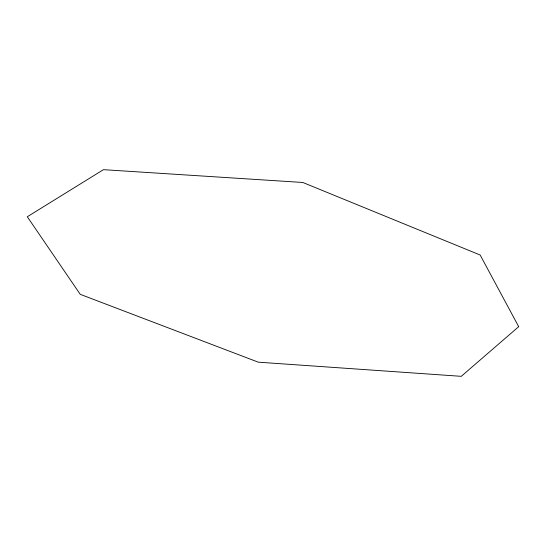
<?xml version="1.0" encoding="UTF-8"?>
<svg xmlns="http://www.w3.org/2000/svg" width="546" height="546" viewBox="0 0 546 546"><rect width="100%" height="100%" fill="white"/><g stroke="black" fill="none" stroke-linecap="round" stroke-linejoin="round"><path stroke-width="0.82" d="M518.7 326.672L461.268 376.33L258.285 362.175L80.235 294.335L27.3 216.755L103.44 169.669L302.818 182.473L480.146 255.009L518.7 326.672"/></g></svg>
